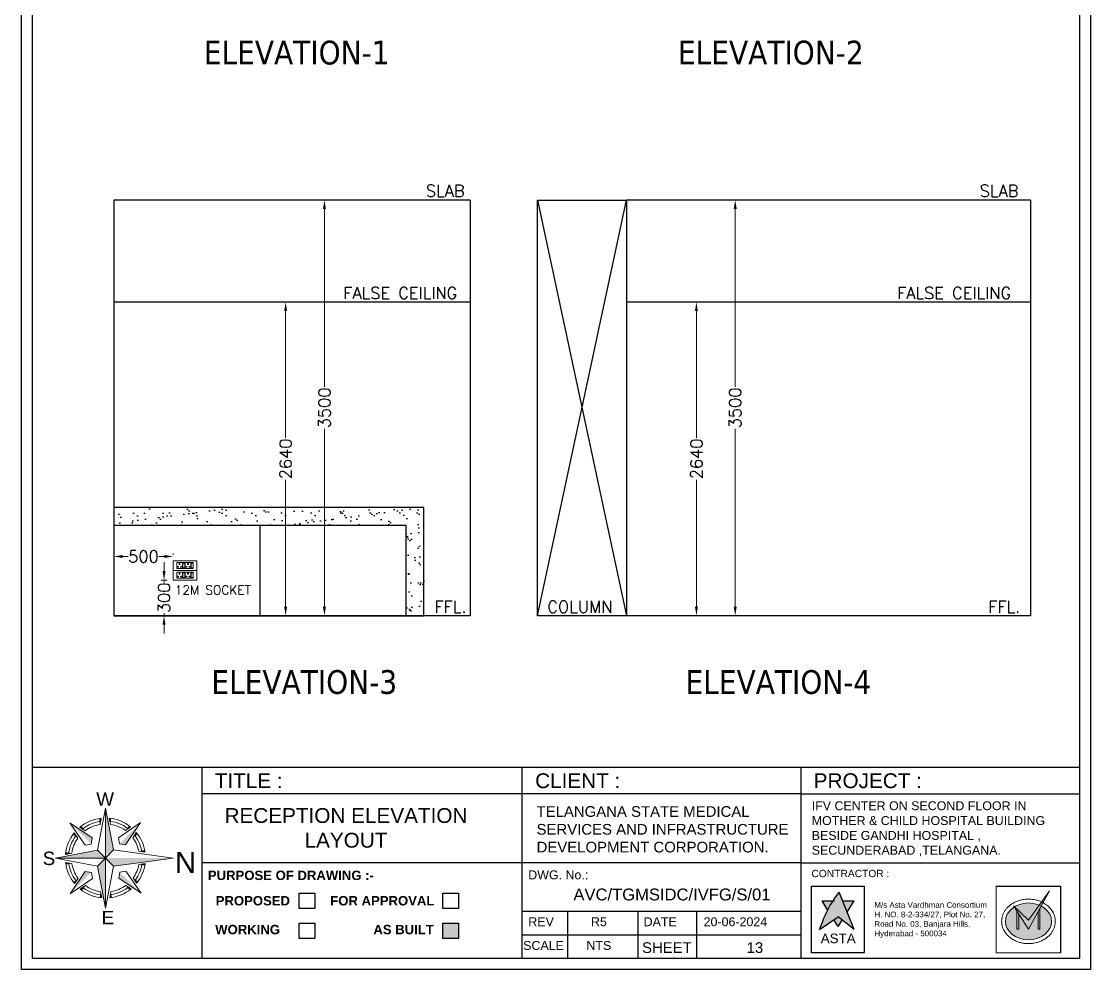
# Model space of a CAD drawing. Header units: millimetres. Extents: x 3552052 to 4144896, y -707811 to -630695.
# Drawn here: x 3610808 to 3619808, y -700443 to -692458 of the extents above; entities that cross this region are included whole.
import ezdxf
from ezdxf.enums import TextEntityAlignment as Align

# ---------------------------------------------------------------- set-up
doc = ezdxf.new("R2010")
doc.units = ezdxf.units.MM
doc.header["$LTSCALE"] = 6
doc.header["$MEASUREMENT"] = 0
doc.layers.get('0').update_dxf_attribs({"linetype": 'CONTINUOUS', "lineweight": 0})
doc.layers.get('Defpoints').update_dxf_attribs({"linetype": 'CONTINUOUS', "lineweight": 0})
for name, color, linetype, lineweight in [('0.0', 8, 'CONTINUOUS', 0), ('COL', 5, 'CONTINUOUS', 0), ('ELE-4M UPS P.SB', 3, 'CONTINUOUS', 0), ('ELE-SOCKET NMBERING', 7, 'CONTINUOUS', 9), ('ELE. 2N0S OF 6-16 UPS SOCKETS', 191, 'CONTINUOUS', 0), ('EQP', 6, 'CONTINUOUS', 0), ('formate text', 8, 'CONTINUOUS', 0), ('hatch', 252, 'CONTINUOUS', 0), ('MEP_HVAC_RA_DUCT', 1, 'CONTINUOUS', 0), ('MEP_HVAC_TEXT', 7, 'CONTINUOUS', 0), ('TITLE', 7, 'CONTINUOUS', 0)]:
    doc.layers.add(name, color=color, linetype=linetype, lineweight=lineweight)
doc.styles.add('Annotation', font='tahoma.ttf')
doc.styles.add('ARIAL', font='arial.ttf')
doc.styles.add('FORMATE', font='arialbd.ttf')
doc.styles.add('ROMANS', font='romans.shx')
doc.styles.add('style3', font='arialbd.ttf')
doc.dimstyles.new('AEPL1', dxfattribs={"dimtxt": 100, "dimasz": 75, "dimexe": 25, "dimexo": 50, "dimtad": 0, "dimdec": 0, "dimtxsty": 'ROMANS', "dimcen": 2.5, "dimclrd": 7, "dimclre": 7, "dimclrt": 7, "dimadec": 0, "dimazin": 0, "dimtfac": 1, "dimtdec": 0, "dimtmove": 0, "dimatfit": 3, "dimfxl": 1, "dimlwd": 0, "dimlwe": 0, "dimarcsym": 0})

# ---------------------------------------------------------------- blocks, each defined once
blk = doc.blocks.new('*D90')
at = {"layer": 'Defpoints', "color": 0, "transparency": 16777216}
for p in [(3613031.9, -694822.3), (3613031.9, -694822.3), (3613031.9, -697462.3)]:
    blk.add_point(p, dxfattribs=at)
at = {"layer": 'ELE-4M UPS P.SB', "color": 7, "lineweight": 0, "transparency": 16777216}
for p, q in [((3613081.9, -694822.3), (3613056.9, -694822.3)), ((3613031.9, -694897.3), (3613031.9, -695965.5)), ((3613031.9, -697387.3), (3613031.9, -696319.1)), ((3613081.9, -697462.3), (3613056.9, -697462.3))]:
    blk.add_line(p, q, dxfattribs=at)
at = {"layer": 'ELE-4M UPS P.SB', "color": 7, "transparency": 16777216}
for points in [[(3613019.4, -694897.3), (3613044.4, -694897.3), (3613031.9, -694822.3)], [(3613019.4, -697387.3), (3613044.4, -697387.3), (3613031.9, -697462.3)]]:
    blk.add_solid(points, dxfattribs=at)
at = {"layer": 'ELE-4M UPS P.SB', "color": 7, "lineweight": -3, "transparency": 16777216, "insert": (3613031.9, -696142.3), "char_height": 100, "attachment_point": 5, "rotation": 90, "style": 'ROMANS'}
blk.add_mtext('2640', dxfattribs=at)
blk = doc.blocks.new('*D91')
at = {"layer": 'Defpoints', "color": 0, "transparency": 16777216}
for p in [(3613290.3, -693962.3), (3613358.5, -693962.3), (3613290.3, -697462.3)]:
    blk.add_point(p, dxfattribs=at)
at = {"layer": 'ELE-4M UPS P.SB', "color": 7, "lineweight": 0, "transparency": 16777216}
for p, q in [((3613340.3, -693962.3), (3613383.5, -693962.3)), ((3613358.5, -694037.3), (3613358.5, -695535.5)), ((3613358.5, -697387.3), (3613358.5, -695889.1)), ((3613340.3, -697462.3), (3613383.5, -697462.3))]:
    blk.add_line(p, q, dxfattribs=at)
at = {"layer": 'ELE-4M UPS P.SB', "color": 7, "transparency": 16777216}
for points in [[(3613346, -694037.3), (3613371, -694037.3), (3613358.5, -693962.3)], [(3613346, -697387.3), (3613371, -697387.3), (3613358.5, -697462.3)]]:
    blk.add_solid(points, dxfattribs=at)
at = {"layer": 'ELE-4M UPS P.SB', "color": 7, "lineweight": -3, "transparency": 16777216, "insert": (3613358.5, -695712.3), "char_height": 100, "attachment_point": 5, "rotation": 90, "style": 'ROMANS'}
blk.add_mtext('3500', dxfattribs=at)
blk = doc.blocks.new('6MODULE-UPS')
at = {"layer": 'ELE. 2N0S OF 6-16 UPS SOCKETS', "color": 223, "lineweight": 0}
for p, q in [((-6, 92), (-6, 20)), ((-6, 92), (-6, 20)), ((19, 92), (-6, 92)), ((-6, 92), (19, 92)), ((-6, 20), (19, 20)), ((-4, 84), (-4, 28)), ((17, 84), (-4, 84)), ((-4, 30), (17, 30)), ((-4, 28), (17, 28)), ((17, 28), (17, 84)), ((19, 20), (19, 92)), ((24, 92), (87, 92)), ((24, 20), (24, 92)), ((87, 20), (24, 20)), ((87, 92), (87, 20)), ((91, 92), (91, 20)), ((91, 92), (91, 20)), ((116, 92), (91, 92)), ((91, 92), (116, 92)), ((91, 20), (116, 20)), ((93, 84), (93, 28)), ((114, 84), (93, 84)), ((93, 30), (114, 30)), ((93, 28), (114, 28)), ((114, 28), (114, 84)), ((116, 20), (116, 92)), ((120, 20), (120, 92)), ((120, 92), (184, 92)), ((184, 20), (120, 20)), ((184, 92), (184, 20))]:
    blk.add_line(p, q, dxfattribs=at)
blk.add_lwpolyline([(-48, 0), (226, 0), (226, 112), (-48, 112)], close=True, dxfattribs=at)
for centre, radius, start, end in [((37, 42), 4.24, 5.2689, 272.51), ((41, 39), 3.42, 202.6838, 75.0951), ((55, 74), 4.92, 307.1584, 232.8416), ((55, 69), 3.14, 161.4031, 18.5969), ((70, 39), 3.42, 104.9049, 337.3162), ((73, 42), 4.24, 267.49, 174.7311), ((134, 42), 4.24, 5.2689, 272.51), ((137, 39), 3.42, 202.6838, 75.0951), ((152, 74), 4.92, 307.1584, 232.8416), ((152, 69), 3.14, 161.4031, 18.5969), ((167, 39), 3.42, 104.9049, 337.3162), ((170, 42), 4.24, 267.49, 174.7311)]:
    blk.add_arc(centre, radius, start, end, dxfattribs=at)
blk = doc.blocks.new('*D92')
at = {"layer": 'Defpoints', "color": 0, "transparency": 16777216}
for p in [(3611585.2, -696963.6), (3611585.2, -696980.9), (3612085.2, -696999.5)]:
    blk.add_point(p, dxfattribs=at)
at = {"layer": 'ELE-4M UPS P.SB', "color": 7, "lineweight": 0, "transparency": 16777216}
for p, q in [((3611585.2, -696930.9), (3611585.2, -696938.6)), ((3612085.2, -696949.5), (3612085.2, -696938.6)), ((3611660.2, -696963.6), (3611706, -696963.6)), ((3612010.2, -696963.6), (3611964.4, -696963.6))]:
    blk.add_line(p, q, dxfattribs=at)
at = {"layer": 'ELE-4M UPS P.SB', "color": 7, "transparency": 16777216}
for points in [[(3611660.2, -696951.1), (3611660.2, -696976.1), (3611585.2, -696963.6)], [(3612010.2, -696951.1), (3612010.2, -696976.1), (3612085.2, -696963.6)]]:
    blk.add_solid(points, dxfattribs=at)
at = {"layer": 'ELE-4M UPS P.SB', "color": 7, "lineweight": -3, "transparency": 16777216, "insert": (3611835.2, -696963.6), "char_height": 100, "attachment_point": 5, "style": 'ROMANS'}
blk.add_mtext('500', dxfattribs=at)
blk = doc.blocks.new('*D93')
at = {"layer": 'Defpoints', "color": 0, "transparency": 16777216}
for p in [(3612085.2, -697162.3), (3612008.2, -697462.3), (3612085.2, -697462.3)]:
    blk.add_point(p, dxfattribs=at)
at = {"layer": 'ELE-4M UPS P.SB', "color": 7, "lineweight": 0, "transparency": 16777216}
for p, q in [((3612008.2, -697087.3), (3612008.2, -697012.3)), ((3612035.2, -697162.3), (3611983.2, -697162.3)), ((3612008.2, -697162.3), (3612008.2, -697183.1)), ((3612035.2, -697462.3), (3611983.2, -697462.3)), ((3612008.2, -697462.3), (3612008.2, -697441.5)), ((3612008.2, -697537.3), (3612008.2, -697612.3))]:
    blk.add_line(p, q, dxfattribs=at)
at = {"layer": 'ELE-4M UPS P.SB', "color": 7, "transparency": 16777216}
for points in [[(3611995.7, -697087.3), (3612020.7, -697087.3), (3612008.2, -697162.3)], [(3611995.7, -697537.3), (3612020.7, -697537.3), (3612008.2, -697462.3)]]:
    blk.add_solid(points, dxfattribs=at)
at = {"layer": 'ELE-4M UPS P.SB', "color": 7, "lineweight": -3, "transparency": 16777216, "insert": (3612008.2, -697312.3), "char_height": 100, "attachment_point": 5, "rotation": 90, "style": 'ROMANS'}
blk.add_mtext('300', dxfattribs=at)
blk = doc.blocks.new('*D94')
at = {"layer": 'Defpoints', "color": 0, "transparency": 16777216}
for p in [(3616489.5, -694822.3), (3616489.5, -694822.3), (3616489.5, -697462.3)]:
    blk.add_point(p, dxfattribs=at)
at = {"layer": 'ELE-4M UPS P.SB', "color": 7, "lineweight": 0, "transparency": 16777216}
for p, q in [((3616539.5, -694822.3), (3616514.5, -694822.3)), ((3616489.5, -694897.3), (3616489.5, -695965.5)), ((3616489.5, -697387.3), (3616489.5, -696319.1)), ((3616539.5, -697462.3), (3616514.5, -697462.3))]:
    blk.add_line(p, q, dxfattribs=at)
at = {"layer": 'ELE-4M UPS P.SB', "color": 7, "transparency": 16777216}
for points in [[(3616477, -694897.3), (3616502, -694897.3), (3616489.5, -694822.3)], [(3616477, -697387.3), (3616502, -697387.3), (3616489.5, -697462.3)]]:
    blk.add_solid(points, dxfattribs=at)
at = {"layer": 'ELE-4M UPS P.SB', "color": 7, "lineweight": -3, "transparency": 16777216, "insert": (3616489.5, -696142.3), "char_height": 100, "attachment_point": 5, "rotation": 90, "style": 'ROMANS'}
blk.add_mtext('2640', dxfattribs=at)
blk = doc.blocks.new('*D95')
at = {"layer": 'Defpoints', "color": 0, "transparency": 16777216}
for p in [(3616747.9, -693962.3), (3616816.2, -693962.3), (3616747.9, -697462.3)]:
    blk.add_point(p, dxfattribs=at)
at = {"layer": 'ELE-4M UPS P.SB', "color": 7, "lineweight": 0, "transparency": 16777216}
for p, q in [((3616797.9, -693962.3), (3616841.2, -693962.3)), ((3616816.2, -694037.3), (3616816.2, -695535.5)), ((3616816.2, -697387.3), (3616816.2, -695889.1)), ((3616797.9, -697462.3), (3616841.2, -697462.3))]:
    blk.add_line(p, q, dxfattribs=at)
at = {"layer": 'ELE-4M UPS P.SB', "color": 7, "transparency": 16777216}
for points in [[(3616803.7, -694037.3), (3616828.7, -694037.3), (3616816.2, -693962.3)], [(3616803.7, -697387.3), (3616828.7, -697387.3), (3616816.2, -697462.3)]]:
    blk.add_solid(points, dxfattribs=at)
at = {"layer": 'ELE-4M UPS P.SB', "color": 7, "lineweight": -3, "transparency": 16777216, "insert": (3616816.2, -695712.3), "char_height": 100, "attachment_point": 5, "rotation": 90, "style": 'ROMANS'}
blk.add_mtext('3500', dxfattribs=at)
blk = doc.blocks.new('A$C4A7C6C7E')
at = {"layer": 'TITLE', "color": 8, "lineweight": 5}
for p, q in [((-4207, 4144), (0, 26095)), ((0, 26095), (0, 0)), ((0, 0), (0, 26095)), ((4144, 4207), (0, 26095)), ((-6941, 10518), (-18592, 18312)), ((-10622, 6781), (-18592, 18312)), ((-2825, 17519), (-2234, 20757)), ((2559, 17560), (1919, 20788)), ((6781, 10622), (18312, 18592)), ((10518, 6941), (18312, 18592)), ((-14385, 10390), (-16257, 13098)), ((-10607, 14226), (-13343, 16056)), ((10390, 14385), (13098, 16257)), ((14226, 10607), (16056, 13343)), ((-7437, 7325), (-10622, 6781)), ((-7437, 7325), (-6941, 10518)), ((7325, 7437), (6781, 10622)), ((7325, 7437), (10518, 6941)), ((-4207, 4144), (-26095, 0)), ((0, 0), (-26095, 0)), ((-26095, 0), (0, 0)), ((-4144, -4207), (-26095, 0)), ((-17560, 2559), (-20788, 1919)), ((-4207, 4144), (0, 0)), ((0, 0), (-4207, 4144)), ((0, 0), (-4144, -4207)), ((-4144, -4207), (0, 0)), ((0, 0), (4144, 4207)), ((4144, 4207), (0, 0)), ((0, 0), (4207, -4144)), ((4207, -4144), (0, 0)), ((0, 0), (0, -26095)), ((0, -26095), (0, 0)), ((17394, 3514), (20646, 3095)), ((17394, 3514), (20646, 3095)), ((-17519, -2825), (-20757, -2234)), ((-4144, -4207), (0, -26095)), ((4207, -4144), (0, -26095)), ((17433, -3312), (20680, -2857)), ((17433, -3312), (20680, -2857)), ((17434, -3310), (20680, -2857)), ((-10518, -6941), (-18312, -18592)), ((-6781, -10622), (-18312, -18592)), ((-14226, -10607), (-16056, -13343)), ((-7325, -7437), (-10518, -6941)), ((-7325, -7437), (-6781, -10622)), ((7437, -7325), (6941, -10518)), ((6941, -10518), (18592, -18312)), ((7437, -7325), (10622, -6781)), ((10622, -6781), (18592, -18312)), ((14385, -10390), (16257, -13098)), ((-10390, -14385), (-13098, -16257)), ((10607, -14226), (13343, -16056)), ((-2559, -17560), (-1919, -20788)), ((2825, -17519), (2234, -20757))]:
    blk.add_line(p, q, dxfattribs=at)
at = {"layer": 'TITLE', "color": 5}
for p in [(4144, 4207), (4207, -4144)]:
    blk.add_line(p, (35289, 0), dxfattribs=at)
at = {"layer": 'TITLE', "color": 8, "lineweight": 5}
for radius, start, end in [(20877, 96.14269, 129.72625), (19311, 99.1612, 126.70773), (17745, 99.1612, 126.70773), (20877, 51.14269, 84.72625), (17745, 54.16121, 81.70773), (19311, 54.16121, 81.70773), (20877, 141.14269, 174.72625), (19311, 144.16121, 171.70773), (19311, 9.85136, 36.70773), (20877, 8.52692, 39.72625), (17745, 144.16121, 171.70773), (17745, 11.42181, 36.70773), (20877, 186.14269, 219.72625), (19311, 189.1612, 216.70773), (17745, 189.1612, 216.70773), (17745, 324.16121, 349.24868), (19311, 324.16121, 350.81434), (20877, 321.14269, 352.1348), (20877, 231.14269, 264.72625), (19311, 234.16121, 261.70773), (17745, 234.16121, 261.70773), (20877, 276.14269, 309.72625), (17745, 279.1612, 306.70773), (19311, 279.1612, 306.70773)]:
    blk.add_arc((0, 0), radius, start, end, dxfattribs=at)
for points in [[(0, 26095), (4144, 4207), (0, 0)], [(-18592, 18312), (-6941, 10518), (-7437, 7325)], [(-13343, 16056), (-12479, 16737), (-10607, 14226)], [(-3324, 20610), (-2234, 20757), (-2825, 17519)], [(3011, 20658), (1919, 20788), (2559, 17560)], [(18312, 18592), (10518, 6941), (7325, 7437)], [(13098, 16257), (12223, 16924), (10390, 14385)], [(-16257, 13098), (-16924, 12223), (-14385, 10390)], [(16056, 13343), (16737, 12479), (14226, 10607)], [(-26095, 0), (-4207, 4144), (0, 0)], [(-20658, 3011), (-20788, 1919), (-17560, 2559)], [(0, -26095), (-4144, -4207), (0, 0)], [(20646, 3095), (20457, 4167), (17394, 3514)], [(-20610, -3324), (-20757, -2234), (-17519, -2825)], [(20680, -2857), (20503, -3930), (17433, -3312)], [(-18312, -18592), (-10518, -6941), (-7325, -7437)], [(-16056, -13343), (-16737, -12479), (-14226, -10607)], [(18592, -18312), (6941, -10518), (7437, -7325)], [(16257, -13098), (16924, -12223), (14385, -10390)], [(-13098, -16257), (-12223, -16924), (-10390, -14385)], [(13343, -16056), (12479, -16737), (10607, -14226)], [(-3011, -20658), (-1919, -20788), (-2559, -17560)], [(3324, -20610), (2234, -20757), (2825, -17519)]]:
    blk.add_solid(points, dxfattribs=at)
at = {"layer": 'TITLE', "color": 5}
blk.add_solid([(35289, 0), (4207, -4144), (0, 0)], dxfattribs=at)
blk = doc.blocks.new('IVF-CONTRACTOR')
at = {"lineweight": -3, "true_color": 0x293189}
h = blk.add_hatch(color=177, dxfattribs=at)
h.dxf.hatch_style = 1
edge = h.paths.add_edge_path()
edge.add_spline(control_points=[(3037286, -1386527), (3037185, -1386667), (3036944, -1387001), (3036801, -1387388), (3036719, -1387609)], knot_values=[0, 0, 0, 0, 519.520055, 1226.818077, 1226.818077, 1226.818077, 1226.818077], degree=3, periodic=0)
edge.add_line((3036719, -1387609), (3037255, -1387240))
edge.add_line((3037255, -1387240), (3037717, -1387609))
edge.add_line((3037717, -1387609), (3037286, -1386527))
at = {"lineweight": -3, "true_color": 0xc7c8ca}
h = blk.add_hatch(color=9, dxfattribs=at)
h.dxf.hatch_style = 1
edge = h.paths.add_edge_path()
edge.add_spline(control_points=[(3036953, -1387033), (3036967, -1387008), (3037022, -1386919), (3037088, -1386836), (3037139, -1386779)], knot_values=[3356.588859, 3356.588859, 3356.588859, 3356.588859, 3831.174934, 5081.098827, 5081.098827, 5081.098827, 5081.098827], degree=3, periodic=0)
edge.add_line((3037139, -1386779), (3036793, -1386779))
edge.add_line((3036793, -1386779), (3036953, -1387033))
h.paths.add_polyline_path([(3037717, -1386779), (3037386, -1386779), (3037515, -1387102)])
h.paths.add_polyline_path([(3037370, -1387332), (3037255, -1387240), (3037134, -1387323), (3037255, -1387517)])
at = {"true_color": 0xed1f24}
h = blk.add_hatch(color=240, dxfattribs=at)
h.dxf.hatch_style = 1
edge = h.paths.add_edge_path()
edge.add_line((3042329, -1386921), (3042349, -1386951))
edge.add_ellipse((3042760, -1387369), major_axis=(-665, 0), ratio=0.800236, start_angle=-52.6357, end_angle=-51.8324, ccw=False)
edge.add_line((3042356, -1386946), (3042329, -1386921))
at = {"layer": '0.0', "true_color": 0xed1f24}
h = blk.add_hatch(color=240, dxfattribs=at)
h.dxf.hatch_style = 1
edge = h.paths.add_edge_path()
edge.add_line((3042760, -1387590), (3043125, -1386925))
edge.add_ellipse((3042760, -1387369), major_axis=(-665, 0), ratio=0.800236, start_angle=-123.3804, end_angle=-117.8517)
edge.add_line((3043070, -1386899), (3042760, -1387331))
edge.add_line((3042760, -1387331), (3042356, -1386946))
edge.add_ellipse((3042760, -1387369), major_axis=(-665, 0), ratio=0.800236, start_angle=-52.6357, end_angle=-51.8324)
edge.add_line((3042349, -1386951), (3042760, -1387590))
edge = h.paths.add_edge_path()
edge.add_spline(control_points=[(3043179, -1386828), (3043165, -1386821), (3043150, -1386814), (3043136, -1386807)], knot_values=[-2.156071, -2.156071, -2.156071, -2.156071, -2.090953, -2.090953, -2.090953, -2.090953], degree=3, periodic=0)
edge.add_line((3043136, -1386807), (3043070, -1386899))
edge.add_ellipse((3042760, -1387369), major_axis=(-665, 0), ratio=0.800236, start_angle=-123.3804, end_angle=-117.8517, ccw=False)
edge.add_line((3043125, -1386925), (3043179, -1386828))
edge = h.paths.add_edge_path()
edge.add_line((3043367, -1386486), (3043136, -1386807))
edge.add_spline(control_points=[(3043136, -1386807), (3043150, -1386814), (3043165, -1386821), (3043179, -1386828)], knot_values=[-2.156071, -2.156071, -2.156071, -2.156071, -2.090953, -2.090953, -2.090953, -2.090953], degree=3, periodic=0)
edge.add_line((3043179, -1386828), (3043367, -1386486))
at = {"layer": '0.0', "true_color": 0x139b48}
h = blk.add_hatch(color=114, dxfattribs=at)
h.dxf.hatch_style = 1
edge = h.paths.add_edge_path()
edge.add_ellipse((3042760, -1387369), major_axis=(-665, 0), ratio=0.800236, start_angle=-51.8324, end_angle=236.6196)
edge.add_line((3043125, -1386925), (3043091, -1386988))
edge.add_line((3043091, -1386988), (3043091, -1387590))
edge.add_line((3043091, -1387590), (3043036, -1387590))
edge.add_line((3043036, -1387590), (3043036, -1387088))
edge.add_line((3043036, -1387088), (3042760, -1387590))
edge.add_line((3042760, -1387590), (3042484, -1387160))
edge.add_line((3042484, -1387160), (3042484, -1387590))
edge.add_line((3042484, -1387590), (3042428, -1387590))
edge.add_line((3042428, -1387590), (3042428, -1387075))
edge.add_line((3042428, -1387075), (3042349, -1386951))
edge = h.paths.add_edge_path()
edge.add_ellipse((3042760, -1387369), major_axis=(-665, 0), ratio=0.800236, start_angle=-117.8517, end_angle=-52.6357)
edge.add_line((3042356, -1386946), (3042760, -1387331))
edge.add_line((3042760, -1387331), (3043070, -1386899))
at = {"layer": '0.0', "true_color": 0x000000}
h = blk.add_hatch(color=18, dxfattribs=at)
h.dxf.hatch_style = 1
h.paths.add_polyline_path([(3042484, -1387160), (3042428, -1387075), (3042428, -1387590), (3042484, -1387590)])
h.paths.add_polyline_path([(3043036, -1387590), (3043091, -1387590), (3043091, -1386988), (3043036, -1387088)])
at = {"lineweight": -3}
for p, q in [((3036484, -1386350), (3038013, -1386350)), ((3036484, -1388267), (3036484, -1386350)), ((3036485, -1386350), (3038009, -1386350)), ((3036485, -1388278), (3036485, -1386350)), ((3038013, -1386350), (3038013, -1388267)), ((3041829, -1386350), (3043688, -1386350)), ((3043688, -1386350), (3043688, -1388278)), ((3038011, -1388278), (3036483, -1388278))]:
    blk.add_line(p, q, dxfattribs=at)
at = {"color": 251, "lineweight": -3, "true_color": 0x636466}
for p, q in [((3037717, -1387609), (3037286, -1386527)), ((3036793, -1386779), (3037155, -1386779)), ((3036953, -1387033), (3036793, -1386779)), ((3037386, -1386779), (3037717, -1386779)), ((3037515, -1387102), (3037717, -1386779)), ((3036719, -1387609), (3037255, -1387240)), ((3037717, -1387609), (3037255, -1387240)), ((3037255, -1387517), (3037134, -1387323)), ((3037255, -1387517), (3037370, -1387332))]:
    blk.add_line(p, q, dxfattribs=at)
blk.add_spline([(3036719, -1387609), (3036998, -1386959), (3037286, -1386527)], degree=3, dxfattribs=at)
at = {"layer": '0.0'}
for p, q in [((3036485, -1386350), (3038009, -1386350)), ((3036485, -1388278), (3036485, -1386350)), ((3036485, -1388278), (3036485, -1386350)), ((3036485, -1386350), (3038009, -1386350)), ((3038013, -1386350), (3038013, -1388278)), ((3041829, -1386350), (3043688, -1386350)), ((3041829, -1388278), (3041829, -1386350)), ((3043688, -1386350), (3043688, -1388278)), ((3038009, -1388278), (3036485, -1388278)), ((3043688, -1388278), (3041829, -1388278))]:
    blk.add_line(p, q, dxfattribs=at)
at = {"layer": '0.0', "color": 18, "true_color": 0x000000}
for p, q in [((3042760, -1387590), (3043367, -1386486)), ((3042760, -1387331), (3043367, -1386486)), ((3042760, -1387590), (3042329, -1386921)), ((3042329, -1386921), (3042760, -1387331)), ((3042428, -1387075), (3042428, -1387590)), ((3042484, -1387590), (3042484, -1387160)), ((3043036, -1387088), (3043036, -1387590)), ((3043091, -1387590), (3043091, -1386988)), ((3042428, -1387590), (3042484, -1387590)), ((3043036, -1387590), (3043091, -1387590))]:
    blk.add_line(p, q, dxfattribs=at)
at = {"layer": '0.0'}
blk.add_ellipse((3042760, -1387369), major_axis=(-665, 0), ratio=0.800236, start_param=-3.141592653589793, end_param=3.141592653589793, dxfattribs=at)
blk.add_open_spline([(3043535, -1387369), (3043535, -1387353), (3043534, -1387336), (3043530, -1387296), (3043527, -1387272), (3043516, -1387226), (3043509, -1387202), (3043492, -1387157), (3043483, -1387135), (3043460, -1387092), (3043448, -1387071), (3043420, -1387031), (3043405, -1387011), (3043372, -1386974), (3043355, -1386956), (3043318, -1386922), (3043298, -1386906), (3043258, -1386875), (3043236, -1386861), (3043183, -1386829), (3043150, -1386812), (3043081, -1386783), (3043045, -1386771), (3042972, -1386750), (3042935, -1386742), (3042860, -1386731), (3042821, -1386728), (3042745, -1386726), (3042706, -1386727), (3042630, -1386735), (3042593, -1386741), (3042518, -1386757), (3042482, -1386768), (3042412, -1386794), (3042377, -1386809), (3042312, -1386843), (3042280, -1386862), (3042221, -1386905), (3042194, -1386928), (3042147, -1386974), (3042127, -1386996), (3042091, -1387042), (3042074, -1387067), (3042045, -1387117), (3042033, -1387143), (3042012, -1387197), (3042003, -1387225), (3041992, -1387276), (3041988, -1387299), (3041984, -1387347), (3041984, -1387371), (3041986, -1387418), (3041989, -1387442), (3041997, -1387489), (3042003, -1387512), (3042018, -1387557), (3042026, -1387580), (3042047, -1387623), (3042058, -1387645), (3042084, -1387686), (3042098, -1387706), (3042129, -1387744), (3042145, -1387762), (3042180, -1387798), (3042199, -1387814), (3042238, -1387846), (3042259, -1387861), (3042311, -1387894), (3042343, -1387912), (3042409, -1387944), (3042444, -1387957), (3042515, -1387980), (3042552, -1387989), (3042626, -1388003), (3042664, -1388007), (3042740, -1388012), (3042778, -1388012), (3042854, -1388008), (3042892, -1388003), (3042966, -1387989), (3043003, -1387980), (3043074, -1387958), (3043109, -1387944), (3043175, -1387913), (3043208, -1387895), (3043268, -1387856), (3043297, -1387834), (3043351, -1387787), (3043376, -1387761), (3043416, -1387713), (3043432, -1387690), (3043462, -1387643), (3043475, -1387619), (3043497, -1387569), (3043507, -1387543), (3043522, -1387491), (3043527, -1387464), (3043533, -1387415), (3043535, -1387392), (3043535, -1387369)], degree=3, knots=[-3.141593, -3.141593, -3.141593, -3.141593, -3.06788, -3.06788, -2.960953, -2.960953, -2.854026, -2.854026, -2.747099, -2.747099, -2.640172, -2.640172, -2.533245, -2.533245, -2.426319, -2.426319, -2.319392, -2.319392, -2.212465, -2.212465, -2.059875, -2.059875, -1.907286, -1.907286, -1.754697, -1.754697, -1.602107, -1.602107, -1.449518, -1.449518, -1.296928, -1.296928, -1.144339, -1.144339, -0.99175, -0.99175, -0.83916, -0.83916, -0.686571, -0.686571, -0.558641, -0.558641, -0.43071, -0.43071, -0.30278, -0.30278, -0.17485, -0.17485, -0.068516, -0.068516, 0.037819, 0.037819, 0.144154, 0.144154, 0.250488, 0.250488, 0.356823, 0.356823, 0.463157, 0.463157, 0.569492, 0.569492, 0.675826, 0.675826, 0.782161, 0.782161, 0.888495, 0.888495, 1.039928, 1.039928, 1.191361, 1.191361, 1.342794, 1.342794, 1.494227, 1.494227, 1.64566, 1.64566, 1.797093, 1.797093, 1.948526, 1.948526, 2.099959, 2.099959, 2.251392, 2.251392, 2.402825, 2.402825, 2.554258, 2.554258, 2.675591, 2.675591, 2.796924, 2.796924, 2.918258, 2.918258, 3.039591, 3.039591, 3.141593, 3.141593, 3.141593, 3.141593], dxfattribs=at)
at = {"lineweight": -3, "attachment_point": 1, "style": 'ARIAL'}
for s, width, gutter_width, insert, char_height in [('{\\C256;CONTRACTOR :}', 3919.85, 1060, (3036485, -1385878), 212.06), ('{\\C256;M/s Asta Vardhman Consortium\\PH. NO. 8-2-334/27, Plot No. 27, Road No. 03, Banjara Hills, Hyderabad - 500034}', 3696.75, 822, (3038306, -1386813), 164.38)]:
    blk.add_mtext_dynamic_manual_height_columns(s, width=width, gutter_width=gutter_width, heights=[0], dxfattribs=dict(at, insert=insert, char_height=char_height))
at = {"lineweight": 100, "insert": (3036754, -1387723), "char_height": 276.9, "attachment_point": 1, "style": 'ARIAL'}
blk.add_mtext_dynamic_manual_height_columns('ASTA', width=997.56, gutter_width=254, heights=[0], dxfattribs=at)

msp = doc.modelspace()

# ---------------------------------------------------------------- hatches: boundary and pattern name
at = {"layer": 'EQP', "lineweight": -3}
h = msp.add_hatch(dxfattribs=at)
h.set_pattern_fill('AR-SAND', color=0, scale=80)
h.set_pattern_definition([(37.5, (0, 0), (-5.0394686, 154.1459015), [0, -121.6, 0, -136, 0, -130]), (7.5, (0, 0), (141.582136, 225.771685), [0, -65.6, 0, -109.6, 0, -42]), (327.5, (-98.4, 0), (249.131349, 0.4527243), [0, -40, 0, -144, 0, -188]), (317.5, (-98.4, 0), (240.490128, 70.214045), [0, -20, 0, -94.4, 0, -108])])
h.paths.add_polyline_path([(3614195.2, -696552.3), (3611585.2, -696552.3), (3611585.2, -696702.3), (3614045.2, -696702.3), (3614045.2, -697462.3), (3614195.2, -697462.3), (3614195.2, -696702.3)])
at = {"layer": 'MEP_HVAC_TEXT', "lineweight": -3}
h = msp.add_hatch(color=1, dxfattribs=at)
h.dxf.hatch_style = 1
h.paths.add_polyline_path([(3614355.5, -700050.3), (3614355.5, -700180.4), (3614488.2, -700180.4), (3614488.2, -700050.3)])

# ---------------------------------------------------------------- linework, layer by layer
at = {"lineweight": -3}
for p, q in [((3619714.3, -698740.3), (3610900.8, -698740.3)), ((3610900.8, -700349.6), (3610900.8, -698740.3)), ((3615022.6, -700349.6), (3615022.6, -698740.3))]:
    msp.add_line(p, q, dxfattribs=at)
at = {"color": 7, "lineweight": 30}
msp.add_line((3619714.3, -700349.6), (3615022.6, -700349.6), dxfattribs=at)
for points in [[(3619807.5, -682377.8), (3619807.5, -700442.8), (3610807.5, -700442.8), (3610807.5, -682377.8)], [(3619714.3, -682471), (3619714.3, -700349.6), (3610900.8, -700349.6), (3610900.8, -682471)]]:
    msp.add_lwpolyline(points, close=True, dxfattribs=at)
at = {"layer": '0.0', "color": 7, "lineweight": 30, "elevation": -49.9}
for points in [[(3613144.4, -699799.4), (3613277.1, -699799.4), (3613277.1, -699929.5), (3613144.4, -699929.5)], [(3614355.5, -699799.4), (3614488.2, -699799.4), (3614488.2, -699929.5), (3614355.5, -699929.5)], [(3613144.4, -700050.3), (3613277.1, -700050.3), (3613277.1, -700180.4), (3613144.4, -700180.4)], [(3614355.5, -700050.3), (3614488.2, -700050.3), (3614488.2, -700180.4), (3614355.5, -700180.4)]]:
    msp.add_lwpolyline(points, close=True, dxfattribs=at)
at = {"layer": 'COL', "color": 7, "lineweight": 30}
for p, q in [((3615151.6, -693962.3), (3615901.6, -697462.3)), ((3615151.6, -697462.3), (3615901.6, -693962.3))]:
    msp.add_line(p, q, dxfattribs=at)
msp.add_lwpolyline([(3615151.6, -697462.3), (3615151.6, -693962.3), (3615901.6, -693962.3), (3615901.6, -697462.3)], close=True, dxfattribs=at)
at = {"layer": 'EQP', "color": 251, "lineweight": -3, "true_color": 0x636466}
msp.add_line((3614045.2, -697462.3), (3614195.2, -697462.3), dxfattribs=at)
at = {"layer": 'hatch', "color": 7, "lineweight": 30}
msp.add_line((3619714.3, -698739.9), (3619714.3, -700349.6), dxfattribs=at)
at = {"layer": 'MEP_HVAC_RA_DUCT', "color": 7, "lineweight": 30}
for p, q in [((3611585.2, -693962.3), (3611585.2, -697462.3)), ((3614585.2, -693962.3), (3614585.2, -697462.3)), ((3615901.6, -693962.3), (3615901.6, -697462.3)), ((3619301.6, -693962.3), (3619301.6, -697462.3)), ((3614195.2, -696552.3), (3611585.2, -696552.3)), ((3614195.2, -696702.3), (3614195.2, -696552.3)), ((3612815.2, -696702.3), (3612815.2, -697462.3)), ((3614195.2, -697462.3), (3614195.2, -696702.3))]:
    msp.add_line(p, q, dxfattribs=at)
for points in [[(3614585.2, -693962.3), (3611585.2, -693962.3)], [(3619301.6, -693962.3), (3615901.6, -693962.3)], [(3614585.2, -694822.3), (3611585.2, -694822.3)], [(3619301.6, -694822.3), (3615901.6, -694822.3)], [(3614585.2, -697462.3), (3611585.2, -697462.3)], [(3619301.6, -697462.3), (3615901.6, -697462.3)]]:
    msp.add_lwpolyline(points, dxfattribs=at)
msp.add_lwpolyline([(3611585.2, -697462.3), (3614045.2, -697462.3), (3614045.2, -696702.3), (3611585.2, -696702.3)], close=True, dxfattribs=at)
at = {"layer": 'MEP_HVAC_TEXT', "lineweight": -3}
for p, q in [((3612325.4, -698740.3), (3612325.4, -700349.6)), ((3617367.4, -698740.3), (3617367.4, -700349.6)), ((3615022.6, -698962.1), (3612325.4, -698962.1)), ((3617367.4, -698962.1), (3615022.6, -698962.1)), ((3617367.4, -698962.1), (3619714.3, -698962.1)), ((3615022.6, -699544.7), (3612325.4, -699544.7)), ((3617367.4, -699544.9), (3615020.5, -699544.7)), ((3617367.4, -699544.9), (3619714.3, -699544.7)), ((3615022.6, -699950.1), (3617367.4, -699950.1)), ((3615403.7, -699950.1), (3615403.7, -700349.6)), ((3615997.4, -699950.1), (3615997.4, -700349.6)), ((3616490, -699950.1), (3616490, -700349.6)), ((3615022.6, -700149.8), (3617367.4, -700149.8))]:
    msp.add_line(p, q, dxfattribs=at)

# ---------------------------------------------------------------- block references
at = {"color": 240, "lineweight": -3, "true_color": 0xed1f24, "xscale": 0.291159783806862, "yscale": 0.291159783806862, "zscale": 0.291159783806862}
msp.add_blockref('IVF-CONTRACTOR', (2733355.2, -296090.4), dxfattribs=at)
at = {"layer": 'ELE. 2N0S OF 6-16 UPS SOCKETS', "lineweight": -3, "xscale": -0.7297287106861489, "yscale": 0.7297287106861489, "zscale": 0.7297287106861489, "rotation": 359.9999999999999}
for p in [(3612250.1, -697080.9), (3612250.1, -697162.3)]:
    msp.add_blockref('6MODULE-UPS', p, dxfattribs=at)
at = {"layer": 'TITLE', "lineweight": -3, "extrusion": (1.31196e-09, -7.57547e-09, 1), "xscale": 0.01615424813508598, "yscale": 0.01615424813508598, "zscale": 0.01615424813508598}
msp.add_blockref('A$C4A7C6C7E', (3611515.1, -699503.4, 0), dxfattribs=at)

# ---------------------------------------------------------------- texts
at = {"lineweight": -3, "char_height": 200, "width": 2697.906, "attachment_point": 3, "style": 'Annotation'}
for s, insert in [('\\pxql;ELEVATION-1', (3615041.1, -692620.2)), ('\\pxql;ELEVATION-2', (3619031.7, -692620.2)), ('\\pxql;ELEVATION-3', (3615104.9, -697920.8)), ('\\pxql;ELEVATION-4', (3619095.5, -697920.8))]:
    msp.add_mtext(s, dxfattribs=dict(at, insert=insert))
at = {"layer": 'ELE-SOCKET NMBERING', "color": 0, "lineweight": -3, "width": 2358.602, "attachment_point": 1, "style": 'Annotation'}
for s, insert, char_height in [('{\\Fromans|c0;SLAB}', (3614212.1, -693834.9), 100.004), ('{\\Fromans|c0;SLAB}', (3618874.1, -693834.9), 100.004), ('{\\Fromans|c0;FALSE CEILING }', (3613516.8, -694694.9), 100.004), ('{\\Fromans|c0;FALSE CEILING }', (3618178.8, -694694.9), 100.004), ('{\\Fromans|c0;12M SOCKET}', (3612098.6, -697208.5), 75), ('{\\Fromans|c0;FFL.}', (3614283.7, -697337.3), 100.004), ('{\\Fromans|c0;COLUMN}', (3615234.3, -697337.3), 100.004), ('{\\Fromans|c0;FFL.}', (3618945.7, -697337.3), 100.004)]:
    msp.add_mtext(s, dxfattribs=dict(at, insert=insert, char_height=char_height))
at = {"layer": 'formate text', "color": 7, "lineweight": 30, "ltscale": 100, "style": 'style3'}
msp.add_text('PURPOSE OF DRAWING :-', height=79, dxfattribs=at).set_placement((3612377.2, -699688.4, -49.9))
at = {"layer": 'formate text', "color": 7, "lineweight": 30, "style": 'FORMATE'}
for s, p in [('PROPOSED ', (3613099.2, -699902.1, -49.9)), ('FOR APPROVAL', (3614284, -699902.1, -49.9)), ('WORKING', (3612984.6, -700144.8, -49.9)), ('AS BUILT', (3614279.1, -700144.8, -49.9))]:
    msp.add_text(s, height=79, dxfattribs=at).set_placement(p, align=Align.RIGHT)
at = {"layer": 'TITLE', "color": 7, "lineweight": 30, "style": 'ARIAL'}
for s, height, p in [('TITLE :', 124.83, (3612434.8, -698914.5)), ('CLIENT :', 124.83, (3615132, -698914.5)), ('PROJECT :', 124.83, (3617476.8, -698914.5)), ('W', 113.1, (3611437.9, -699063.1, 0)), ('S', 113.1, (3610986.9, -699562.3, 0)), ('DWG. No.:', 74.9, (3615073.8, -699682.2)), ('E', 113.1, (3611482.4, -700060.9, 0))]:
    msp.add_text(s, height=height, dxfattribs=at).set_placement(p)
at = {"layer": 'TITLE', "color": 5, "lineweight": -3, "style": 'ARIAL'}
msp.add_text('N', height=178.4, rotation=180, dxfattribs=at).set_placement((3612279.4, -699451.2, 0))
at = {"layer": 'TITLE', "color": 7, "lineweight": 30, "style": 'ARIAL'}
for s, height, p in [('REV', 74.9, (3615182.1, -700039.6)), ('R5', 74.9, (3615668.9, -700039.6)), ('DATE', 74.9, (3616184.5, -700039.6)), ('20-06-2024', 74.9, (3616817.7, -700039.6)), ('SCALE', 74.9, (3615202.7, -700239.3)), ('NTS', 74.9, (3615668.4, -700239.3)), ('SHEET', 89.88, (3616241.4, -700257.2)), ('13', 89.88, (3616981.7, -700257.2))]:
    msp.add_text(s, height=height, dxfattribs=at).set_placement(p, align=Align.MIDDLE_CENTER)
at = {"layer": 'TITLE', "color": 7, "lineweight": 30, "attachment_point": 1, "style": 'ARIAL'}
for s, width, gutter_width, insert, char_height in [('\\pxql;IFV CENTER ON SECOND FLOOR IN MOTHER & CHILD HOSPITAL BUILDING BESIDE GANDHI HOSPITAL , SECUNDERABAD ,TELANGANA. ', 2243.842, 4.99, (3617459.9, -699025.4), 74.9008), ('\\pxqc;RECEPTION ELEVATION LAYOUT', 2243.842, 4.99, (3612417.9, -699082.7), 124.835), ('{\\C256;TELANGANA STATE MEDICAL SERVICES AND INFRASTRUCTURE DEVELOPMENT CORPORATION.}', 2243.842, 4.99, (3615143.9, -699066.5), 89.881), ('\\pxqc;AVC/TGMSIDC/IVFG/S/01', 2692.57, 5.99, (3614937.2, -699760.1), 99.868)]:
    msp.add_mtext_dynamic_manual_height_columns(s, width=width, gutter_width=gutter_width, heights=[0], dxfattribs=dict(at, insert=insert, char_height=char_height))

# ---------------------------------------------------------------- dimensions: what is measured, and where the dimension line sits
at = {"layer": 'ELE-4M UPS P.SB', "color": 0, "lineweight": -3}
for base, p1, p2, picture, middle in [((3613358.5, -693962.3), (3613290.3, -697462.3), (3613290.3, -693962.3), '*D91', (3613358.5, -695712.3)), ((3616816.2, -693962.3), (3616747.9, -697462.3), (3616747.9, -693962.3), '*D95', (3616816.2, -695712.3)), ((3613031.9, -694822.3), (3613031.9, -697462.3), (3613031.9, -694822.3), '*D90', (3613031.9, -696142.3)), ((3616489.5, -694822.3), (3616489.5, -697462.3), (3616489.5, -694822.3), '*D94', (3616489.5, -696142.3)), ((3612008.2, -697462.3), (3612085.2, -697162.3), (3612085.2, -697462.3), '*D93', (3612008.2, -697312.3))]:
    dim = msp.add_linear_dim(base=base, p1=p1, p2=p2, angle=90, dimstyle='AEPL1', dxfattribs=at)
    dim.commit()
    dim.dimension.update_dxf_attribs({"geometry": picture, "text_midpoint": middle})
dim = msp.add_linear_dim(base=(3611585.2, -696963.6), p1=(3612085.2, -696999.5), p2=(3611585.2, -696980.9), dimstyle='AEPL1', dxfattribs=at)
dim.commit()
dim.dimension.update_dxf_attribs({"geometry": '*D92', "text_midpoint": (3611835.2, -696963.6)})

doc.saveas('drawing.dxf')
